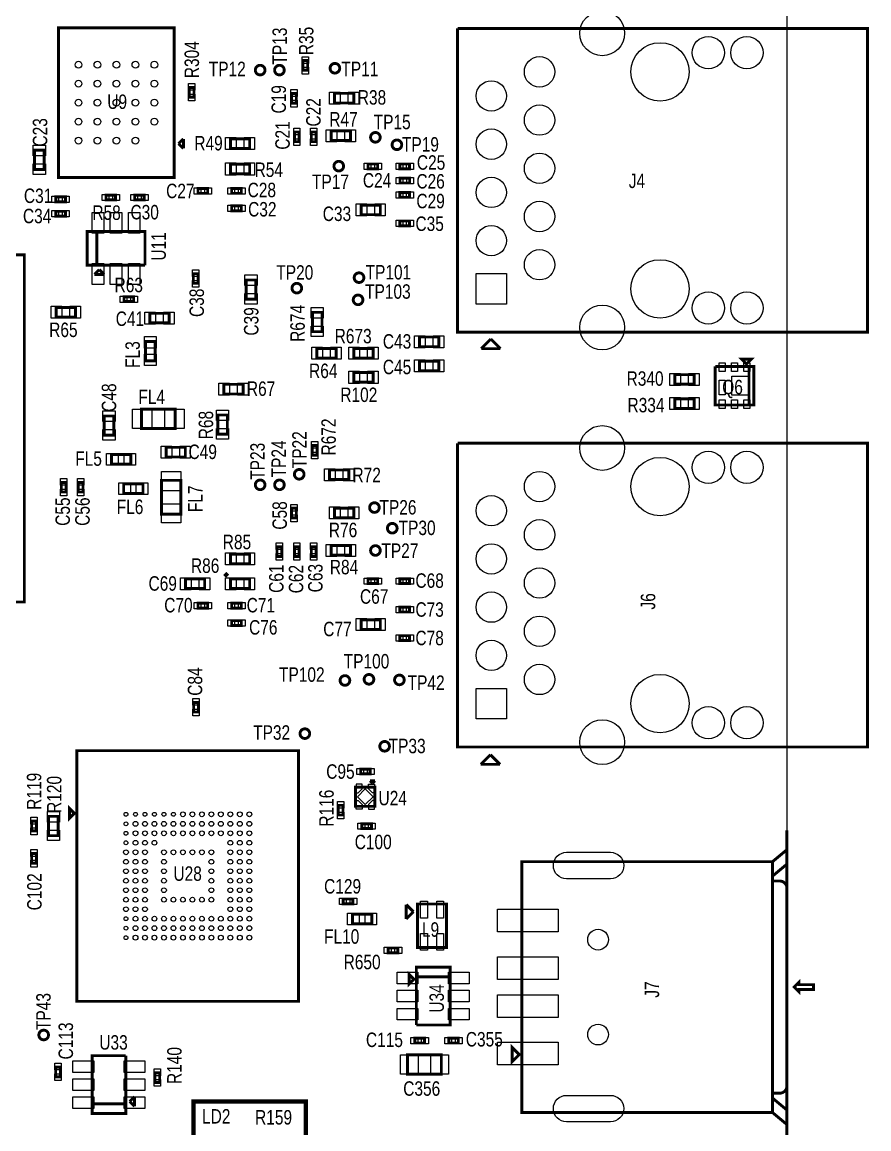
# Model space of a CAD drawing. Extents: x -458 to 3366, y -1416 to 6281.
# Drawn here: x 1610 to 3366, y 2319 to 4614 of the extents above; entities that cross this region are included whole.
import ezdxf
from ezdxf.enums import TextEntityAlignment as Align

# ---------------------------------------------------------------- set-up
doc = ezdxf.new("R2010")
doc.units = 0
for name, color, linetype in [('BG_OUTLINE', 95, 'CONTINUOUS'), ('PG_ASSEMBLY_TOP', 120, 'CONTINUOUS'), ('PIN_TOP', 140, 'CONTINUOUS'), ('RD_ASSEMBLY_TOP', 120, 'CONTINUOUS')]:
    doc.layers.add(name, color=color, linetype=linetype)

msp = doc.modelspace()

# ---------------------------------------------------------------- linework, layer by layer
at = {"layer": 'BG_OUTLINE'}
msp.add_lwpolyline([(-149.99, -150), (3196.46, -150), (3196.46, 5759.32), (-149.99, 5759.32)], close=True, dxfattribs=at)
at = {"layer": 'BG_OUTLINE', "const_width": 6}
msp.add_lwpolyline([(3196, 2288.01), (3196, 2938.01)], dxfattribs=at)
at = {"layer": 'PG_ASSEMBLY_TOP'}
for points, const_width in [([(1925.4, 4602.05), (1685.4, 4602.05), (1685.4, 4292.05), (1925.4, 4292.05), (1925.4, 4602.05)], 6), ([(2562.96, 3970.95), (2607.96, 3970.95), (2512.96, 3970.95), (2512.96, 4600.95)], 6), ([(2512.96, 4600.95), (3362.96, 4600.95), (3362.96, 3970.95), (2562.96, 3970.95)], 6), ([(2202.03, 4514.4), (2202.03, 4534.4), (2192.03, 4534.4), (2192.03, 4514.4), (2202.03, 4514.4)], 6), ([(1966.39, 4458.64), (1966.39, 4478.64), (1956.39, 4478.64), (1956.39, 4458.64), (1966.39, 4458.64)], 6), ([(2178.53, 4446.06), (2178.53, 4466.06), (2168.53, 4466.06), (2168.53, 4446.06), (2178.53, 4446.06)], 6), ([(2257.79, 4446.31), (2297.79, 4446.31), (2297.79, 4466.31), (2257.79, 4466.31), (2257.79, 4446.31)], 6), ([(2174.55, 4386.17), (2174.55, 4366.17), (2184.55, 4366.17), (2184.55, 4386.17), (2174.55, 4386.17)], 6), ([(2209.55, 4386.17), (2209.55, 4366.17), (2219.55, 4366.17), (2219.55, 4386.17), (2209.55, 4386.17)], 6), ([(2250.9, 4368.55), (2290.9, 4368.55), (2290.9, 4388.55), (2250.9, 4388.55), (2250.9, 4368.55)], 6), ([(1944.4, 4372.05), (1934.4, 4362.05)], 6), ([(1934.4, 4362.05), (1944.4, 4352.05)], 6), ([(1944.4, 4352.05), (1944.4, 4372.05)], 6), ([(2081.84, 4372.17), (2041.84, 4372.17), (2041.84, 4352.17), (2081.84, 4352.17), (2081.84, 4372.17)], 6), ([(1655.55, 4308.4), (1655.55, 4348.4), (1635.55, 4348.4), (1635.55, 4308.4), (1655.55, 4308.4)], 6), ([(2081.84, 4319.45), (2041.84, 4319.45), (2041.84, 4299.45), (2081.84, 4299.45), (2081.84, 4319.45)], 6), ([(2347.28, 4319.85), (2327.28, 4319.85), (2327.28, 4309.85), (2347.28, 4309.85), (2347.28, 4319.85)], 6), ([(2393.32, 4309.85), (2413.32, 4309.85), (2413.32, 4319.85), (2393.32, 4319.85), (2393.32, 4309.85)], 6), ([(2393.55, 4280.4), (2413.55, 4280.4), (2413.55, 4290.4), (2393.55, 4290.4), (2393.55, 4280.4)], 6), ([(1994.68, 4268.95), (1974.68, 4268.95), (1974.68, 4258.95), (1994.68, 4258.95), (1994.68, 4268.95)], 6), ([(2044.42, 4258.95), (2064.42, 4258.95), (2064.42, 4268.95), (2044.42, 4268.95), (2044.42, 4258.95)], 6), ([(1679.65, 4241.62), (1699.65, 4241.62), (1699.65, 4251.62), (1679.65, 4251.62), (1679.65, 4241.62)], 6), ([(1803.72, 4255.4), (1783.72, 4255.4), (1783.72, 4245.4), (1803.72, 4245.4), (1803.72, 4255.4)], 6), ([(1863.16, 4255.4), (1843.16, 4255.4), (1843.16, 4245.4), (1863.16, 4245.4), (1863.16, 4255.4)], 6), ([(2393.32, 4250.79), (2413.32, 4250.79), (2413.32, 4260.79), (2393.32, 4260.79), (2393.32, 4250.79)], 6), ([(1679.65, 4211.62), (1699.65, 4211.62), (1699.65, 4221.62), (1679.65, 4221.62), (1679.65, 4211.62)], 6), ([(2044.42, 4222.95), (2064.42, 4222.95), (2064.42, 4232.95), (2044.42, 4232.95), (2044.42, 4222.95)], 6), ([(2312.82, 4214.7), (2352.82, 4214.7), (2352.82, 4234.7), (2312.82, 4234.7), (2312.82, 4214.7)], 6), ([(2393.32, 4191.74), (2413.32, 4191.74), (2413.32, 4201.74), (2393.32, 4201.74), (2393.32, 4191.74)], 6), ([(1764.74, 4179.95), (1764.74, 4109.95), (1744.74, 4109.95), (1744.74, 4179.95), (1864.74, 4179.95), (1864.74, 4109.95)], 6), ([(1864.74, 4109.95), (1764.74, 4109.95), (1764.74, 4179.95)], 6), ([(1614.45, 3411.56), (1614.45, 4131.56), (894.45, 4131.56), (894.45, 3411.56), (1614.45, 3411.56)], 6), ([(1769.74, 4100.95), (1759.74, 4090.95)], 6), ([(1759.74, 4090.95), (1779.74, 4090.95)], 6), ([(1779.74, 4090.95), (1769.74, 4100.95)], 6), ([(1964.97, 4092.46), (1964.97, 4072.46), (1974.97, 4072.46), (1974.97, 4092.46), (1964.97, 4092.46)], 6), ([(2074.55, 4079.4), (2074.55, 4039.4), (2094.55, 4039.4), (2094.55, 4079.4), (2074.55, 4079.4)], 6), ([(1841.12, 4044.5), (1821.12, 4044.5), (1821.12, 4034.5), (1841.12, 4034.5), (1841.12, 4044.5)], 6), ([(1680.55, 4002.4), (1720.55, 4002.4), (1720.55, 4022.4), (1680.55, 4022.4), (1680.55, 4002.4)], 6), ([(1874.95, 3990.3), (1914.95, 3990.3), (1914.95, 4010.3), (1874.95, 4010.3), (1874.95, 3990.3)], 6), ([(2231.87, 3972.19), (2231.87, 4012.19), (2211.87, 4012.19), (2211.87, 3972.19), (2231.87, 3972.19)], 6), ([(1885.66, 3911.83), (1885.66, 3951.83), (1865.66, 3951.83), (1865.66, 3911.83), (1885.66, 3911.83)], 6), ([(2474.17, 3961.15), (2434.17, 3961.15), (2434.17, 3941.15), (2474.17, 3941.15), (2474.17, 3961.15)], 6), ([(2581.96, 3956.95), (2561.96, 3936.95)], 6), ([(2601.96, 3936.95), (2581.96, 3956.95)], 6), ([(2221.16, 3917.43), (2261.16, 3917.43), (2261.16, 3937.43), (2221.16, 3937.43), (2221.16, 3917.43)], 6), ([(2337.92, 3937.43), (2297.92, 3937.43), (2297.92, 3917.43), (2337.92, 3917.43), (2337.92, 3937.43)], 6), ([(2561.96, 3936.95), (2601.96, 3936.95)], 6), ([(2474.17, 3911.15), (2434.17, 3911.15), (2434.17, 3891.15), (2474.17, 3891.15), (2474.17, 3911.15)], 6), ([(3117.37, 3820.14), (3117.37, 3900.14), (3047.37, 3900.14)], 6), ([(3047.37, 3900.14), (3047.37, 3820.14), (3127.37, 3820.14), (3127.37, 3900.14), (3117.37, 3900.14), (3117.37, 3820.14)], 6), ([(3112.37, 3905.14), (3122.37, 3915.14), (3102.37, 3915.14), (3112.37, 3905.14)], 6), ([(2337.92, 3887.43), (2297.92, 3887.43), (2297.92, 3867.43), (2337.92, 3867.43), (2337.92, 3887.43)], 6), ([(2963.67, 3863.08), (3003.67, 3863.08), (3003.67, 3883.08), (2963.67, 3883.08), (2963.67, 3863.08)], 6), ([(2028.4, 3842.9), (2068.4, 3842.9), (2068.4, 3862.9), (2028.4, 3862.9), (2028.4, 3842.9)], 6), ([(3003.67, 3833.08), (2963.67, 3833.08), (2963.67, 3813.08), (3003.67, 3813.08), (3003.67, 3833.08)], 6), ([(1927.22, 3811.48), (1857.22, 3811.48), (1857.22, 3771.48), (1927.22, 3771.48), (1927.22, 3811.48)], 6), ([(1800.05, 3757.4), (1800.05, 3797.4), (1780.05, 3797.4), (1780.05, 3757.4), (1800.05, 3757.4)], 6), ([(2035.55, 3759.4), (2035.55, 3799.4), (2015.55, 3799.4), (2015.55, 3759.4), (2035.55, 3759.4)], 6), ([(2562.96, 3110.95), (2607.96, 3110.95), (2512.96, 3110.95), (2512.96, 3740.95)], 6), ([(2512.96, 3740.95), (3362.96, 3740.95), (3362.96, 3110.95), (2562.96, 3110.95)], 6), ([(1835.16, 3717.55), (1795.16, 3717.55), (1795.16, 3697.55), (1835.16, 3697.55), (1835.16, 3717.55)], 6), ([(1908.38, 3712.32), (1948.38, 3712.32), (1948.38, 3732.32), (1908.38, 3732.32), (1908.38, 3712.32)], 6), ([(2211.6, 3736.23), (2211.6, 3716.23), (2221.6, 3716.23), (2221.6, 3736.23), (2211.6, 3736.23)], 6), ([(2287.34, 3685.4), (2247.34, 3685.4), (2247.34, 3665.4), (2287.34, 3665.4), (2287.34, 3685.4)], 6), ([(1701.1, 3639.6), (1701.1, 3659.6), (1691.1, 3659.6), (1691.1, 3639.6), (1701.1, 3639.6)], 6), ([(1736.1, 3639.6), (1736.1, 3659.6), (1726.1, 3659.6), (1726.1, 3639.6), (1736.1, 3639.6)], 6), ([(1860.55, 3656.4), (1820.55, 3656.4), (1820.55, 3636.4), (1860.55, 3636.4), (1860.55, 3656.4)], 6), ([(1939.09, 3593.94), (1939.09, 3663.94), (1899.09, 3663.94), (1899.09, 3593.94), (1939.09, 3593.94)], 6), ([(2178.53, 3586.06), (2178.53, 3606.06), (2168.53, 3606.06), (2168.53, 3586.06), (2178.53, 3586.06)], 6), ([(2257.79, 3586.31), (2297.79, 3586.31), (2297.79, 3606.31), (2257.79, 3606.31), (2257.79, 3586.31)], 6), ([(2081.84, 3510.92), (2041.84, 3510.92), (2041.84, 3490.92), (2081.84, 3490.92), (2081.84, 3510.92)], 6), ([(2138.55, 3526.17), (2138.55, 3506.17), (2148.55, 3506.17), (2148.55, 3526.17), (2138.55, 3526.17)], 6), ([(2174.55, 3526.17), (2174.55, 3506.17), (2184.55, 3506.17), (2184.55, 3526.17), (2174.55, 3526.17)], 6), ([(2209.55, 3526.17), (2209.55, 3506.17), (2219.55, 3506.17), (2219.55, 3526.17), (2209.55, 3526.17)], 6), ([(2250.9, 3508.55), (2290.9, 3508.55), (2290.9, 3528.55), (2250.9, 3528.55), (2250.9, 3508.55)], 6), ([(2036, 3465), (2030, 3471)], 9), ([(1988.55, 3459.4), (1948.55, 3459.4), (1948.55, 3439.4), (1988.55, 3439.4), (1988.55, 3459.4)], 6), ([(2081.84, 3459.45), (2041.84, 3459.45), (2041.84, 3439.45), (2081.84, 3439.45), (2081.84, 3459.45)], 6), ([(2347.28, 3459.85), (2327.28, 3459.85), (2327.28, 3449.85), (2347.28, 3449.85), (2347.28, 3459.85)], 6), ([(2393.32, 3449.85), (2413.32, 3449.85), (2413.32, 3459.85), (2393.32, 3459.85), (2393.32, 3449.85)], 6), ([(1994.68, 3408.95), (1974.68, 3408.95), (1974.68, 3398.95), (1994.68, 3398.95), (1994.68, 3408.95)], 6), ([(2044.42, 3398.95), (2064.42, 3398.95), (2064.42, 3408.95), (2044.42, 3408.95), (2044.42, 3398.95)], 6), ([(2393.32, 3390.79), (2413.32, 3390.79), (2413.32, 3400.79), (2393.32, 3400.79), (2393.32, 3390.79)], 6), ([(2044.42, 3362.95), (2064.42, 3362.95), (2064.42, 3372.95), (2044.42, 3372.95), (2044.42, 3362.95)], 6), ([(2312.82, 3354.7), (2352.82, 3354.7), (2352.82, 3374.7), (2312.82, 3374.7), (2312.82, 3354.7)], 6), ([(2393.32, 3331.74), (2413.32, 3331.74), (2413.32, 3341.74), (2393.32, 3341.74), (2393.32, 3331.74)], 6), ([(1965.55, 3203.4), (1965.55, 3183.4), (1975.55, 3183.4), (1975.55, 3203.4), (1965.55, 3203.4)], 6), ([(1723.15, 2583.4), (2183.15, 2583.4), (2183.15, 3103.4), (1723.15, 3103.4), (1723.15, 2583.4)], 6), ([(2580.96, 3094.95), (2560.96, 3074.95)], 6), ([(2560.96, 3074.95), (2600.96, 3074.95)], 6), ([(2600.96, 3074.95), (2580.96, 3094.95)], 6), ([(2331.89, 3065.12), (2311.89, 3065.12), (2311.89, 3055.12), (2331.89, 3055.12), (2331.89, 3065.12)], 6), ([(2301.49, 3027.78), (2301.49, 2987.78), (2341.49, 2987.78), (2341.49, 3027.78), (2301.49, 3027.78)], 6), ([(2341.49, 3040.78), (2331.49, 3040.78)], 6), ([(2331.49, 3040.78), (2336.49, 3035.78)], 6), ([(2336.49, 3035.78), (2341.49, 3040.78)], 6), ([(1718.15, 2973.4), (1708.15, 2983.4), (1708.15, 2963.4), (1718.15, 2973.4)], 6), ([(2275.4, 2969.83), (2275.4, 2989.83), (2265.4, 2989.83), (2265.4, 2969.83), (2275.4, 2969.83)], 6), ([(1664.65, 2967.07), (1664.65, 2927.07), (1684.65, 2927.07), (1684.65, 2967.07), (1664.65, 2967.07)], 6), ([(1639.65, 2937.07), (1639.65, 2957.07), (1629.65, 2957.07), (1629.65, 2937.07), (1639.65, 2937.07)], 6), ([(2334.33, 2951.68), (2314.33, 2951.68), (2314.33, 2941.68), (2334.33, 2941.68), (2334.33, 2951.68)], 6), ([(1629.65, 2890.06), (1629.65, 2870.06), (1639.65, 2870.06), (1639.65, 2890.06), (1629.65, 2890.06)], 6), ([(3166, 2873.01), (3166, 2843.01), (3196, 2868.01), (3196, 2898.01), (3166, 2873.01), (2646, 2873.01), (2646, 2353.01), (3166, 2353.01), (3196, 2328.01), (3196, 2358.01), (3166, 2383.01)], 6), ([(3166, 2353.01), (3166, 2833.01)], 6), ([(2275.84, 2785.6), (2295.84, 2785.6), (2295.84, 2795.6), (2275.84, 2795.6), (2275.84, 2785.6)], 6), ([(2421.48, 2769.23), (2406.48, 2784.23)], 6), ([(2406.48, 2784.23), (2406.48, 2754.23)], 6), ([(2429.98, 2785.23), (2429.98, 2695.23), (2489.98, 2695.23), (2489.98, 2785.23), (2429.98, 2785.23)], 6), ([(2334.97, 2764.3), (2294.97, 2764.3), (2294.97, 2744.3), (2334.97, 2744.3), (2334.97, 2764.3)], 6), ([(2406.48, 2754.23), (2421.48, 2769.23)], 6), ([(2388.99, 2693.99), (2368.99, 2693.99), (2368.99, 2683.99), (2388.99, 2683.99), (2388.99, 2693.99)], 6), ([(2422.48, 2629.31), (2412.48, 2639.31), (2412.48, 2619.31), (2422.48, 2629.31)], 6), ([(2497.48, 2634.31), (2427.48, 2634.31), (2427.48, 2654.31), (2497.48, 2654.31), (2497.48, 2534.31), (2427.48, 2534.31)], 6), ([(2427.48, 2534.31), (2427.48, 2634.31), (2497.48, 2634.31)], 6), ([(3211, 2613.01), (3221, 2603.01), (3221, 2608.01), (3251, 2608.01), (3251, 2618.01), (3221, 2618.01), (3221, 2623.01), (3211, 2613.01)], 6), ([(2424.3, 2497.15), (2444.3, 2497.15), (2444.3, 2507.15), (2424.3, 2507.15), (2424.3, 2497.15)], 6), ([(2514.61, 2507.15), (2494.61, 2507.15), (2494.61, 2497.15), (2514.61, 2497.15), (2514.61, 2507.15)], 6), ([(2641, 2473.01), (2626, 2458.01), (2626, 2488.01), (2641, 2473.01)], 6), ([(1754.93, 2370.74), (1824.93, 2370.74), (1824.93, 2350.74), (1754.93, 2350.74), (1754.93, 2470.74), (1824.93, 2470.74)], 6), ([(1824.93, 2470.74), (1824.93, 2370.74), (1754.93, 2370.74)], 6), ([(2409.26, 2432.64), (2479.26, 2432.64), (2479.26, 2472.64), (2409.26, 2472.64), (2409.26, 2432.64)], 6), ([(1689.48, 2427.12), (1689.48, 2447.12), (1679.48, 2447.12), (1679.48, 2427.12), (1689.48, 2427.12)], 6), ([(1885.21, 2435.31), (1885.21, 2415.31), (1895.21, 2415.31), (1895.21, 2435.31), (1885.21, 2435.31)], 6), ([(1842.93, 2385.74), (1832.93, 2375.74)], 6), ([(1842.93, 2365.74), (1842.93, 2385.74)], 6), ([(1832.93, 2375.74), (1842.93, 2365.74)], 6), ([(1977, 2376), (2198, 2376), (2198, 2011), (1965, 2011), (1965, 2376), (1977, 2376)], 9)]:
    msp.add_lwpolyline(points, dxfattribs=dict(at, const_width=const_width))
at = {"layer": 'PG_ASSEMBLY_TOP', "const_width": 6}
for points in [[(2113.53, 4514.58, 1), (2093.53, 4514.58, 1), (2113.53, 4514.58)], [(2153.53, 4514.58, 1), (2133.53, 4514.58, 1), (2153.53, 4514.58)], [(2268.55, 4518.4, 1), (2248.55, 4518.4, 1), (2268.55, 4518.4)], [(2352.55, 4375.17, 1), (2332.55, 4375.17, 1), (2352.55, 4375.17)], [(2397.14, 4359.7, 1), (2377.14, 4359.7, 1), (2397.14, 4359.7)], [(2276.55, 4315.4, 1), (2256.55, 4315.4, 1), (2276.55, 4315.4)], [(2318.58, 4084.16, 1), (2298.58, 4084.16, 1), (2318.58, 4084.16)], [(2189.55, 4062.4, 1), (2169.55, 4062.4, 1), (2189.55, 4062.4)], [(2316.58, 4038.16, 1), (2296.58, 4038.16, 1), (2316.58, 4038.16)], [(2194.55, 3676.4, 1), (2174.55, 3676.4, 1), (2194.55, 3676.4)], [(2113.53, 3654.58, 1), (2093.53, 3654.58, 1), (2113.53, 3654.58)], [(2153.53, 3654.58, 1), (2133.53, 3654.58, 1), (2153.53, 3654.58)], [(2350.55, 3607.4, 1), (2330.55, 3607.4, 1), (2350.55, 3607.4)], [(2387.52, 3564.57, 1), (2367.52, 3564.57, 1), (2387.52, 3564.57)], [(2352.55, 3518.4, 1), (2332.55, 3518.4, 1), (2352.55, 3518.4)], [(2289.35, 3248.86, 1), (2269.35, 3248.86, 1), (2289.35, 3248.86)], [(2339.19, 3251.26, 1), (2319.19, 3251.26, 1), (2339.19, 3251.26)], [(2402.3, 3250, 1), (2382.3, 3250, 1), (2402.3, 3250)], [(2206.2, 3138.59, 1), (2186.2, 3138.59, 1), (2206.2, 3138.59)], [(2371.63, 3112.4, 1), (2351.63, 3112.4, 1), (2371.63, 3112.4)], [(3166, 2833.01), (3166, 2393.01), (3181, 2393.01, 0.414214), (3196, 2408.01), (3196, 2818.01, 0.414214), (3181, 2833.01), (3166, 2833.01), (3166, 2873.01)], [(1664.55, 2513.68, 1), (1644.55, 2513.68, 1), (1664.55, 2513.68)]]:
    msp.add_lwpolyline(points, format="xyb", dxfattribs=at)
at = {"layer": 'PIN_TOP'}
for points in [[(2203.53, 4528.42), (2190.53, 4528.42), (2190.53, 4542.42), (2203.53, 4542.42)], [(2203.53, 4506.38), (2190.53, 4506.38), (2190.53, 4520.38), (2203.53, 4520.38)], [(1967.89, 4472.66), (1954.89, 4472.66), (1954.89, 4486.66), (1967.89, 4486.66)], [(1967.89, 4450.62), (1954.89, 4450.62), (1954.89, 4464.62), (1967.89, 4464.62)], [(2180.03, 4460.08), (2167.03, 4460.08), (2167.03, 4474.08), (2180.03, 4474.08)], [(2247.5, 4443.81), (2247.5, 4468.81), (2269.5, 4468.81), (2269.5, 4443.81)], [(2286.08, 4443.81), (2286.08, 4468.81), (2308.08, 4468.81), (2308.08, 4443.81)], [(2180.03, 4438.04), (2167.03, 4438.04), (2167.03, 4452.04), (2180.03, 4452.04)], [(2173.05, 4394.19), (2186.05, 4394.19), (2186.05, 4380.19), (2173.05, 4380.19)], [(2208.05, 4394.19), (2221.05, 4394.19), (2221.05, 4380.19), (2208.05, 4380.19)], [(2240.61, 4366.05), (2240.61, 4391.05), (2262.61, 4391.05), (2262.61, 4366.05)], [(2279.19, 4366.05), (2279.19, 4391.05), (2301.19, 4391.05), (2301.19, 4366.05)], [(2053.55, 4374.67), (2053.55, 4349.67), (2031.55, 4349.67), (2031.55, 4374.67)], [(2092.13, 4374.67), (2092.13, 4349.67), (2070.13, 4349.67), (2070.13, 4374.67)], [(2173.05, 4372.15), (2186.05, 4372.15), (2186.05, 4358.15), (2173.05, 4358.15)], [(2208.05, 4372.15), (2221.05, 4372.15), (2221.05, 4358.15), (2208.05, 4358.15)], [(1658.05, 4336.69), (1633.05, 4336.69), (1633.05, 4358.69), (1658.05, 4358.69)], [(1658.05, 4298.11), (1633.05, 4298.11), (1633.05, 4320.11), (1658.05, 4320.11)], [(2053.55, 4321.95), (2053.55, 4296.95), (2031.55, 4296.95), (2031.55, 4321.95)], [(2092.13, 4321.95), (2092.13, 4296.95), (2070.13, 4296.95), (2070.13, 4321.95)], [(2333.26, 4321.35), (2333.26, 4308.35), (2319.26, 4308.35), (2319.26, 4321.35)], [(2355.3, 4321.35), (2355.3, 4308.35), (2341.3, 4308.35), (2341.3, 4321.35)], [(2385.3, 4308.35), (2385.3, 4321.35), (2399.3, 4321.35), (2399.3, 4308.35)], [(2407.34, 4308.35), (2407.34, 4321.35), (2421.34, 4321.35), (2421.34, 4308.35)], [(2385.53, 4278.9), (2385.53, 4291.9), (2399.53, 4291.9), (2399.53, 4278.9)], [(2407.57, 4278.9), (2407.57, 4291.9), (2421.57, 4291.9), (2421.57, 4278.9)], [(1980.66, 4270.45), (1980.66, 4257.45), (1966.66, 4257.45), (1966.66, 4270.45)], [(2002.7, 4270.45), (2002.7, 4257.45), (1988.7, 4257.45), (1988.7, 4270.45)], [(2036.4, 4257.45), (2036.4, 4270.45), (2050.4, 4270.45), (2050.4, 4257.45)], [(2058.44, 4257.45), (2058.44, 4270.45), (2072.44, 4270.45), (2072.44, 4257.45)], [(1671.63, 4240.12), (1671.63, 4253.12), (1685.63, 4253.12), (1685.63, 4240.12)], [(1693.67, 4240.12), (1693.67, 4253.12), (1707.67, 4253.12), (1707.67, 4240.12)], [(1789.7, 4256.9), (1789.7, 4243.9), (1775.7, 4243.9), (1775.7, 4256.9)], [(1811.74, 4256.9), (1811.74, 4243.9), (1797.74, 4243.9), (1797.74, 4256.9)], [(1849.14, 4256.9), (1849.14, 4243.9), (1835.14, 4243.9), (1835.14, 4256.9)], [(1871.18, 4256.9), (1871.18, 4243.9), (1857.18, 4243.9), (1857.18, 4256.9)], [(2385.3, 4249.29), (2385.3, 4262.29), (2399.3, 4262.29), (2399.3, 4249.29)], [(2407.34, 4249.29), (2407.34, 4262.29), (2421.34, 4262.29), (2421.34, 4249.29)], [(1671.63, 4210.12), (1671.63, 4223.12), (1685.63, 4223.12), (1685.63, 4210.12)], [(1693.67, 4210.12), (1693.67, 4223.12), (1707.67, 4223.12), (1707.67, 4210.12)], [(2036.4, 4221.45), (2036.4, 4234.45), (2050.4, 4234.45), (2050.4, 4221.45)], [(2058.44, 4221.45), (2058.44, 4234.45), (2072.44, 4234.45), (2072.44, 4221.45)], [(2302.53, 4212.2), (2302.53, 4237.2), (2324.53, 4237.2), (2324.53, 4212.2)], [(2341.11, 4212.2), (2341.11, 4237.2), (2363.11, 4237.2), (2363.11, 4212.2)], [(1779.34, 4176.6), (1755.34, 4176.6), (1755.34, 4219.6), (1779.34, 4219.6)], [(1816.74, 4176.6), (1792.74, 4176.6), (1792.74, 4219.6), (1816.74, 4219.6)], [(1854.14, 4176.6), (1830.14, 4176.6), (1830.14, 4219.6), (1854.14, 4219.6)], [(2385.3, 4190.24), (2385.3, 4203.24), (2399.3, 4203.24), (2399.3, 4190.24)], [(2407.34, 4190.24), (2407.34, 4203.24), (2421.34, 4203.24), (2421.34, 4190.24)], [(1779.34, 4070.3), (1755.34, 4070.3), (1755.34, 4113.3), (1779.34, 4113.3)], [(1816.74, 4070.3), (1792.74, 4070.3), (1792.74, 4113.3), (1816.74, 4113.3)], [(1854.14, 4070.3), (1830.14, 4070.3), (1830.14, 4113.3), (1854.14, 4113.3)], [(1963.47, 4100.48), (1976.47, 4100.48), (1976.47, 4086.48), (1963.47, 4086.48)], [(2072.05, 4089.69), (2097.05, 4089.69), (2097.05, 4067.69), (2072.05, 4067.69)], [(2614.46, 4029.45), (2551.46, 4029.45), (2551.46, 4092.45), (2614.46, 4092.45)], [(1963.47, 4078.44), (1976.47, 4078.44), (1976.47, 4064.44), (1963.47, 4064.44)], [(1827.1, 4046), (1827.1, 4033), (1813.1, 4033), (1813.1, 4046)], [(1849.14, 4046), (1849.14, 4033), (1835.14, 4033), (1835.14, 4046)], [(2072.05, 4051.11), (2097.05, 4051.11), (2097.05, 4029.11), (2072.05, 4029.11)], [(1670.26, 3999.9), (1670.26, 4024.9), (1692.26, 4024.9), (1692.26, 3999.9)], [(1708.84, 3999.9), (1708.84, 4024.9), (1730.84, 4024.9), (1730.84, 3999.9)], [(2234.37, 4000.48), (2209.37, 4000.48), (2209.37, 4022.48), (2234.37, 4022.48)], [(1864.66, 3987.8), (1864.66, 4012.8), (1886.66, 4012.8), (1886.66, 3987.8)], [(1903.24, 3987.8), (1903.24, 4012.8), (1925.24, 4012.8), (1925.24, 3987.8)], [(2234.37, 3961.9), (2209.37, 3961.9), (2209.37, 3983.9), (2234.37, 3983.9)], [(1887.66, 3937.94), (1863.66, 3937.94), (1863.66, 3961.94), (1887.66, 3961.94)], [(2445.88, 3963.65), (2445.88, 3938.65), (2423.88, 3938.65), (2423.88, 3963.65)], [(2484.46, 3963.65), (2484.46, 3938.65), (2462.46, 3938.65), (2462.46, 3963.65)], [(1887.66, 3901.72), (1863.66, 3901.72), (1863.66, 3925.72), (1887.66, 3925.72)], [(2210.87, 3914.93), (2210.87, 3939.93), (2232.87, 3939.93), (2232.87, 3914.93)], [(2249.45, 3914.93), (2249.45, 3939.93), (2271.45, 3939.93), (2271.45, 3914.93)], [(2309.63, 3939.93), (2309.63, 3914.93), (2287.63, 3914.93), (2287.63, 3939.93)], [(2348.21, 3939.93), (2348.21, 3914.93), (2326.21, 3914.93), (2326.21, 3939.93)], [(2445.88, 3913.65), (2445.88, 3888.65), (2423.88, 3888.65), (2423.88, 3913.65)], [(2484.46, 3913.65), (2484.46, 3888.65), (2462.46, 3888.65), (2462.46, 3913.65)], [(3055.78, 3907.53), (3067.78, 3907.53), (3067.78, 3889.53), (3055.78, 3889.53)], [(3081.37, 3907.53), (3093.37, 3907.53), (3093.37, 3889.53), (3081.37, 3889.53)], [(3106.96, 3907.53), (3118.96, 3907.53), (3118.96, 3889.53), (3106.96, 3889.53)], [(2309.63, 3889.93), (2309.63, 3864.93), (2287.63, 3864.93), (2287.63, 3889.93)], [(2348.21, 3889.93), (2348.21, 3864.93), (2326.21, 3864.93), (2326.21, 3889.93)], [(2953.38, 3860.58), (2953.38, 3885.58), (2975.38, 3885.58), (2975.38, 3860.58)], [(2991.96, 3860.58), (2991.96, 3885.58), (3013.96, 3885.58), (3013.96, 3860.58)], [(3081.67, 3879.64), (3118.67, 3879.64), (3118.67, 3840.64), (3081.67, 3840.64)], [(2018.11, 3840.4), (2018.11, 3865.4), (2040.11, 3865.4), (2040.11, 3840.4)], [(2056.69, 3840.4), (2056.69, 3865.4), (2078.69, 3865.4), (2078.69, 3840.4)], [(3055.78, 3871.4), (3067.78, 3871.4), (3067.78, 3841.4), (3055.78, 3841.4)], [(2975.38, 3835.58), (2975.38, 3810.58), (2953.38, 3810.58), (2953.38, 3835.58)], [(3013.96, 3835.58), (3013.96, 3810.58), (2991.96, 3810.58), (2991.96, 3835.58)], [(1878.76, 3811.48), (1878.76, 3771.48), (1838.76, 3771.48), (1838.76, 3811.48)], [(1945.68, 3811.48), (1945.68, 3771.48), (1905.68, 3771.48), (1905.68, 3811.48)], [(3055.78, 3830.75), (3067.78, 3830.75), (3067.78, 3812.75), (3055.78, 3812.75)], [(3081.37, 3830.75), (3093.37, 3830.75), (3093.37, 3812.75), (3081.37, 3812.75)], [(3106.96, 3830.75), (3118.96, 3830.75), (3118.96, 3812.75), (3106.96, 3812.75)], [(1802.55, 3785.69), (1777.55, 3785.69), (1777.55, 3807.69), (1802.55, 3807.69)], [(2038.05, 3787.69), (2013.05, 3787.69), (2013.05, 3809.69), (2038.05, 3809.69)], [(1802.55, 3747.11), (1777.55, 3747.11), (1777.55, 3769.11), (1802.55, 3769.11)], [(2038.05, 3749.11), (2013.05, 3749.11), (2013.05, 3771.11), (2038.05, 3771.11)], [(2210.1, 3744.25), (2223.1, 3744.25), (2223.1, 3730.25), (2210.1, 3730.25)], [(1809.05, 3719.55), (1809.05, 3695.55), (1785.05, 3695.55), (1785.05, 3719.55)], [(1845.27, 3719.55), (1845.27, 3695.55), (1821.27, 3695.55), (1821.27, 3719.55)], [(1898.09, 3709.82), (1898.09, 3734.82), (1920.09, 3734.82), (1920.09, 3709.82)], [(1936.67, 3709.82), (1936.67, 3734.82), (1958.67, 3734.82), (1958.67, 3709.82)], [(2210.1, 3722.21), (2223.1, 3722.21), (2223.1, 3708.21), (2210.1, 3708.21)], [(1939.09, 3642.4), (1899.09, 3642.4), (1899.09, 3682.4), (1939.09, 3682.4)], [(2259.05, 3687.9), (2259.05, 3662.9), (2237.05, 3662.9), (2237.05, 3687.9)], [(2297.63, 3687.9), (2297.63, 3662.9), (2275.63, 3662.9), (2275.63, 3687.9)], [(1702.6, 3653.62), (1689.6, 3653.62), (1689.6, 3667.62), (1702.6, 3667.62)], [(1737.6, 3653.62), (1724.6, 3653.62), (1724.6, 3667.62), (1737.6, 3667.62)], [(1834.44, 3658.4), (1834.44, 3634.4), (1810.44, 3634.4), (1810.44, 3658.4)], [(1870.66, 3658.4), (1870.66, 3634.4), (1846.66, 3634.4), (1846.66, 3658.4)], [(1702.6, 3631.58), (1689.6, 3631.58), (1689.6, 3645.58), (1702.6, 3645.58)], [(1737.6, 3631.58), (1724.6, 3631.58), (1724.6, 3645.58), (1737.6, 3645.58)], [(1939.09, 3575.48), (1899.09, 3575.48), (1899.09, 3615.48), (1939.09, 3615.48)], [(2180.03, 3600.08), (2167.03, 3600.08), (2167.03, 3614.08), (2180.03, 3614.08)], [(2247.5, 3583.81), (2247.5, 3608.81), (2269.5, 3608.81), (2269.5, 3583.81)], [(2286.08, 3583.81), (2286.08, 3608.81), (2308.08, 3608.81), (2308.08, 3583.81)], [(2180.03, 3578.04), (2167.03, 3578.04), (2167.03, 3592.04), (2180.03, 3592.04)], [(2053.55, 3513.42), (2053.55, 3488.42), (2031.55, 3488.42), (2031.55, 3513.42)], [(2092.13, 3513.42), (2092.13, 3488.42), (2070.13, 3488.42), (2070.13, 3513.42)], [(2137.05, 3534.19), (2150.05, 3534.19), (2150.05, 3520.19), (2137.05, 3520.19)], [(2137.05, 3512.15), (2150.05, 3512.15), (2150.05, 3498.15), (2137.05, 3498.15)], [(2173.05, 3534.19), (2186.05, 3534.19), (2186.05, 3520.19), (2173.05, 3520.19)], [(2173.05, 3512.15), (2186.05, 3512.15), (2186.05, 3498.15), (2173.05, 3498.15)], [(2208.05, 3534.19), (2221.05, 3534.19), (2221.05, 3520.19), (2208.05, 3520.19)], [(2208.05, 3512.15), (2221.05, 3512.15), (2221.05, 3498.15), (2208.05, 3498.15)], [(2240.61, 3506.05), (2240.61, 3531.05), (2262.61, 3531.05), (2262.61, 3506.05)], [(2279.19, 3506.05), (2279.19, 3531.05), (2301.19, 3531.05), (2301.19, 3506.05)], [(1960.26, 3461.9), (1960.26, 3436.9), (1938.26, 3436.9), (1938.26, 3461.9)], [(1998.84, 3461.9), (1998.84, 3436.9), (1976.84, 3436.9), (1976.84, 3461.9)], [(2053.55, 3461.95), (2053.55, 3436.95), (2031.55, 3436.95), (2031.55, 3461.95)], [(2092.13, 3461.95), (2092.13, 3436.95), (2070.13, 3436.95), (2070.13, 3461.95)], [(2333.26, 3461.35), (2333.26, 3448.35), (2319.26, 3448.35), (2319.26, 3461.35)], [(2355.3, 3461.35), (2355.3, 3448.35), (2341.3, 3448.35), (2341.3, 3461.35)], [(2385.3, 3448.35), (2385.3, 3461.35), (2399.3, 3461.35), (2399.3, 3448.35)], [(2407.34, 3448.35), (2407.34, 3461.35), (2421.34, 3461.35), (2421.34, 3448.35)], [(1980.66, 3410.45), (1980.66, 3397.45), (1966.66, 3397.45), (1966.66, 3410.45)], [(2002.7, 3410.45), (2002.7, 3397.45), (1988.7, 3397.45), (1988.7, 3410.45)], [(2036.4, 3397.45), (2036.4, 3410.45), (2050.4, 3410.45), (2050.4, 3397.45)], [(2058.44, 3397.45), (2058.44, 3410.45), (2072.44, 3410.45), (2072.44, 3397.45)], [(2385.3, 3389.29), (2385.3, 3402.29), (2399.3, 3402.29), (2399.3, 3389.29)], [(2407.34, 3389.29), (2407.34, 3402.29), (2421.34, 3402.29), (2421.34, 3389.29)], [(2036.4, 3361.45), (2036.4, 3374.45), (2050.4, 3374.45), (2050.4, 3361.45)], [(2058.44, 3361.45), (2058.44, 3374.45), (2072.44, 3374.45), (2072.44, 3361.45)], [(2302.53, 3352.2), (2302.53, 3377.2), (2324.53, 3377.2), (2324.53, 3352.2)], [(2341.11, 3352.2), (2341.11, 3377.2), (2363.11, 3377.2), (2363.11, 3352.2)], [(2385.3, 3330.24), (2385.3, 3343.24), (2399.3, 3343.24), (2399.3, 3330.24)], [(2407.34, 3330.24), (2407.34, 3343.24), (2421.34, 3343.24), (2421.34, 3330.24)], [(2614.46, 3169.45), (2551.46, 3169.45), (2551.46, 3232.45), (2614.46, 3232.45)], [(1964.05, 3211.42), (1977.05, 3211.42), (1977.05, 3197.42), (1964.05, 3197.42)], [(1964.05, 3189.38), (1977.05, 3189.38), (1977.05, 3175.38), (1964.05, 3175.38)], [(2317.87, 3066.62), (2317.87, 3053.62), (2303.87, 3053.62), (2303.87, 3066.62)], [(2339.91, 3066.62), (2339.91, 3053.62), (2325.91, 3053.62), (2325.91, 3066.62)], [(2302.59, 3033.77), (2302.59, 3015.65), (2306.55, 3015.65), (2314.79, 3023.89), (2314.79, 3033.77)], [(2340.39, 3033.77), (2340.39, 3015.65), (2336.43, 3015.65), (2328.19, 3023.89), (2328.19, 3033.77)], [(2305.23, 3007.78), (2321.49, 3024.04), (2337.75, 3007.78), (2321.49, 2991.52)], [(2276.9, 2983.85), (2263.9, 2983.85), (2263.9, 2997.85), (2276.9, 2997.85)], [(2302.59, 2981.79), (2302.59, 2999.91), (2306.55, 2999.91), (2314.79, 2991.67), (2314.79, 2981.79)], [(2340.39, 2981.79), (2340.39, 2999.91), (2336.43, 2999.91), (2328.19, 2991.67), (2328.19, 2981.79)], [(1641.15, 2951.09), (1628.15, 2951.09), (1628.15, 2965.09), (1641.15, 2965.09)], [(1662.15, 2977.36), (1687.15, 2977.36), (1687.15, 2955.36), (1662.15, 2955.36)], [(2276.9, 2961.81), (2263.9, 2961.81), (2263.9, 2975.81), (2276.9, 2975.81)], [(1641.15, 2929.05), (1628.15, 2929.05), (1628.15, 2943.05), (1641.15, 2943.05)], [(1662.15, 2938.78), (1687.15, 2938.78), (1687.15, 2916.78), (1662.15, 2916.78)], [(2320.31, 2953.18), (2320.31, 2940.18), (2306.31, 2940.18), (2306.31, 2953.18)], [(2342.35, 2953.18), (2342.35, 2940.18), (2328.35, 2940.18), (2328.35, 2953.18)], [(1628.15, 2898.08), (1641.15, 2898.08), (1641.15, 2884.08), (1628.15, 2884.08)], [(1628.15, 2876.04), (1641.15, 2876.04), (1641.15, 2862.04), (1628.15, 2862.04)], [(2267.82, 2784.1), (2267.82, 2797.1), (2281.82, 2797.1), (2281.82, 2784.1)], [(2289.86, 2784.1), (2289.86, 2797.1), (2303.86, 2797.1), (2303.86, 2784.1)], [(2436.25, 2791.19), (2450.25, 2791.19), (2450.25, 2756.19), (2436.25, 2756.19)], [(2469.71, 2791.19), (2483.71, 2791.19), (2483.71, 2756.19), (2469.71, 2756.19)], [(2308.86, 2766.3), (2308.86, 2742.3), (2284.86, 2742.3), (2284.86, 2766.3)], [(2345.08, 2766.3), (2345.08, 2742.3), (2321.08, 2742.3), (2321.08, 2766.3)], [(2721.6, 2727.31), (2595.6, 2727.31), (2595.6, 2774.31), (2721.6, 2774.31)], [(2436.25, 2724.27), (2450.25, 2724.27), (2450.25, 2689.27), (2436.25, 2689.27)], [(2469.71, 2724.27), (2483.71, 2724.27), (2483.71, 2689.27), (2469.71, 2689.27)], [(2374.97, 2695.49), (2374.97, 2682.49), (2360.97, 2682.49), (2360.97, 2695.49)], [(2397.01, 2695.49), (2397.01, 2682.49), (2383.01, 2682.49), (2383.01, 2695.49)], [(2721.6, 2628.88), (2595.6, 2628.88), (2595.6, 2675.88), (2721.6, 2675.88)], [(2387.83, 2619.71), (2387.83, 2643.71), (2430.83, 2643.71), (2430.83, 2619.71)], [(2494.13, 2619.71), (2494.13, 2643.71), (2537.13, 2643.71), (2537.13, 2619.71)], [(2387.83, 2582.31), (2387.83, 2606.31), (2430.83, 2606.31), (2430.83, 2582.31)], [(2494.13, 2582.31), (2494.13, 2606.31), (2537.13, 2606.31), (2537.13, 2582.31)], [(2721.6, 2550.14), (2595.6, 2550.14), (2595.6, 2597.14), (2721.6, 2597.14)], [(2387.83, 2544.91), (2387.83, 2568.91), (2430.83, 2568.91), (2430.83, 2544.91)], [(2494.13, 2544.91), (2494.13, 2568.91), (2537.13, 2568.91), (2537.13, 2544.91)], [(2416.28, 2495.65), (2416.28, 2508.65), (2430.28, 2508.65), (2430.28, 2495.65)], [(2438.32, 2495.65), (2438.32, 2508.65), (2452.32, 2508.65), (2452.32, 2495.65)], [(2500.59, 2508.65), (2500.59, 2495.65), (2486.59, 2495.65), (2486.59, 2508.65)], [(2522.63, 2508.65), (2522.63, 2495.65), (2508.63, 2495.65), (2508.63, 2508.65)], [(2721.6, 2451.71), (2595.6, 2451.71), (2595.6, 2498.71), (2721.6, 2498.71)], [(1758.28, 2460.14), (1758.28, 2436.14), (1715.28, 2436.14), (1715.28, 2460.14)], [(1864.58, 2460.14), (1864.58, 2436.14), (1821.58, 2436.14), (1821.58, 2460.14)], [(2394.26, 2432.64), (2394.26, 2472.64), (2431.26, 2472.64), (2431.26, 2432.64)], [(2457.26, 2432.64), (2457.26, 2472.64), (2494.26, 2472.64), (2494.26, 2432.64)], [(1690.98, 2441.14), (1677.98, 2441.14), (1677.98, 2455.14), (1690.98, 2455.14)], [(1690.98, 2419.1), (1677.98, 2419.1), (1677.98, 2433.1), (1690.98, 2433.1)], [(1883.71, 2443.33), (1896.71, 2443.33), (1896.71, 2429.33), (1883.71, 2429.33)], [(1758.28, 2422.74), (1758.28, 2398.74), (1715.28, 2398.74), (1715.28, 2422.74)], [(1864.58, 2422.74), (1864.58, 2398.74), (1821.58, 2398.74), (1821.58, 2422.74)], [(1883.71, 2421.29), (1896.71, 2421.29), (1896.71, 2407.29), (1883.71, 2407.29)], [(1758.28, 2385.34), (1758.28, 2361.34), (1715.28, 2361.34), (1715.28, 2385.34)], [(1864.58, 2385.34), (1864.58, 2361.34), (1821.58, 2361.34), (1821.58, 2385.34)]]:
    msp.add_lwpolyline(points, close=True, dxfattribs=at)
for points in [[(2739.08, 2892.48), (2830.08, 2892.48, -1), (2830.08, 2837.48), (2739.08, 2837.48, -1)], [(2739.08, 2388.54), (2830.08, 2388.54, -1), (2830.08, 2333.54), (2739.08, 2333.54, -1)]]:
    msp.add_lwpolyline(points, format="xyb", close=True, dxfattribs=at)
for centre, radius in [((2812.96, 4590.95), 46.5), ((2932.96, 4510.95), 60.5), ((3032.96, 4550.71), 33.5), ((3112.96, 4550.71), 33.5), ((1726.66, 4525.79), 7), ((1766.03, 4525.79), 7), ((1805.4, 4525.79), 7), ((1844.77, 4525.79), 7), ((1884.14, 4525.79), 7), ((2103.53, 4514.58), 9), ((2143.53, 4514.58), 9), ((2258.55, 4518.4), 9), ((2682.96, 4510.95), 31.5), ((1726.66, 4486.42), 7), ((1766.03, 4486.42), 7), ((1805.4, 4486.42), 7), ((1844.77, 4486.42), 7), ((1884.14, 4486.42), 7), ((2582.96, 4460.95), 31.5), ((1726.66, 4447.05), 7), ((1766.03, 4447.05), 7), ((1805.4, 4447.05), 7), ((1844.77, 4447.05), 7), ((1884.14, 4447.05), 7), ((2682.96, 4410.95), 31.5), ((1726.66, 4407.68), 7), ((1766.03, 4407.68), 7), ((1805.4, 4407.68), 7), ((1844.77, 4407.68), 7), ((1884.14, 4407.68), 7), ((2342.55, 4375.17), 9), ((2582.96, 4360.95), 31.5), ((1726.66, 4368.31), 7), ((1766.03, 4368.31), 7), ((1805.4, 4368.31), 7), ((1844.77, 4368.31), 7), ((2387.14, 4359.7), 9), ((2682.96, 4310.95), 31.5), ((2266.55, 4315.4), 9), ((2582.96, 4260.95), 31.5), ((2682.96, 4210.95), 31.5), ((2582.96, 4160.95), 31.5), ((2682.96, 4110.95), 31.5), ((2932.96, 4060.95), 60.5), ((2308.58, 4084.16), 9), ((2179.55, 4062.4), 9), ((2306.58, 4038.16), 9), ((3032.96, 4021.19), 33.5), ((3112.96, 4021.19), 33.5), ((2812.96, 3980.95), 46.5), ((2812.96, 3730.95), 46.5), ((3032.96, 3690.71), 33.5), ((3112.96, 3690.71), 33.5), ((2932.96, 3650.95), 60.5), ((2184.55, 3676.4), 9), ((2682.96, 3650.95), 31.5), ((2103.53, 3654.58), 9), ((2143.53, 3654.58), 9), ((2582.96, 3600.95), 31.5), ((2340.55, 3607.4), 9), ((2682.96, 3550.95), 31.5), ((2377.52, 3564.57), 9), ((2342.55, 3518.4), 9), ((2582.96, 3500.95), 31.5), ((2682.96, 3450.95), 31.5), ((2582.96, 3400.95), 31.5), ((2682.96, 3350.95), 31.5), ((2582.96, 3300.95), 31.5), ((2682.96, 3250.95), 31.5), ((2329.19, 3251.26), 9), ((2392.3, 3250), 9), ((2932.96, 3200.95), 60.5), ((2279.35, 3248.86), 9), ((3032.96, 3161.19), 33.5), ((3112.96, 3161.19), 33.5), ((2812.96, 3120.95), 46.5), ((2196.2, 3138.59), 9), ((2361.63, 3112.4), 9), ((1825.2, 2971.35), 4), ((1844.88, 2971.35), 4), ((1864.57, 2971.35), 4), ((1884.25, 2971.35), 4), ((1903.94, 2971.35), 4), ((1923.62, 2971.35), 4), ((1943.31, 2971.35), 5), ((1962.99, 2971.35), 5), ((1982.68, 2971.35), 5), ((2002.36, 2971.35), 5), ((2022.05, 2971.35), 5), ((2041.73, 2971.35), 5), ((2061.42, 2971.35), 5), ((2081.1, 2971.35), 5), ((1825.2, 2951.67), 4), ((1844.88, 2951.67), 5), ((1864.57, 2951.67), 5), ((1884.25, 2951.67), 5), ((1903.94, 2951.67), 5), ((1923.62, 2951.67), 5), ((1943.31, 2951.67), 5), ((1962.99, 2951.67), 5), ((1982.68, 2951.67), 5), ((2002.36, 2951.67), 5), ((2022.05, 2951.67), 5), ((2041.73, 2951.67), 5), ((2061.42, 2951.67), 5), ((2081.1, 2951.67), 5), ((1825.2, 2931.98), 4), ((1825.2, 2912.3), 4), ((1844.88, 2931.98), 5), ((1844.88, 2912.3), 5), ((1864.57, 2931.98), 5), ((1864.57, 2912.3), 5), ((1884.25, 2931.98), 5), ((1884.25, 2912.3), 5), ((1903.94, 2931.98), 5), ((1923.62, 2931.98), 5), ((1943.31, 2931.98), 5), ((1962.99, 2931.98), 5), ((1982.68, 2931.98), 5), ((2002.36, 2931.98), 5), ((2022.05, 2931.98), 5), ((2041.73, 2931.98), 5), ((2041.73, 2912.3), 5), ((2061.42, 2931.98), 5), ((2061.42, 2912.3), 5), ((2081.1, 2931.98), 5), ((2081.1, 2912.3), 5), ((1825.2, 2892.61), 5), ((1844.88, 2892.61), 5), ((1864.57, 2892.61), 5), ((1903.94, 2892.61), 5), ((1923.62, 2892.61), 5), ((1943.31, 2892.61), 5), ((1962.99, 2892.61), 5), ((1982.68, 2892.61), 5), ((2002.36, 2892.61), 5), ((2041.73, 2892.61), 5), ((2061.42, 2892.61), 5), ((2081.1, 2892.61), 5), ((1825.2, 2872.93), 5), ((1844.88, 2872.93), 5), ((1864.57, 2872.93), 5), ((1903.94, 2872.93), 5), ((2002.36, 2872.93), 5), ((2041.73, 2872.93), 5), ((2061.42, 2872.93), 5), ((2081.1, 2872.93), 5), ((1825.2, 2853.24), 5), ((1844.88, 2853.24), 5), ((1864.57, 2853.24), 5), ((1903.94, 2853.24), 5), ((2002.36, 2853.24), 5), ((2041.73, 2853.24), 5), ((2061.42, 2853.24), 5), ((2081.1, 2853.24), 5), ((1825.2, 2833.56), 5), ((1844.88, 2833.56), 5), ((1864.57, 2833.56), 5), ((1903.94, 2833.56), 5), ((2002.36, 2833.56), 5), ((2041.73, 2833.56), 5), ((2061.42, 2833.56), 5), ((2081.1, 2833.56), 5), ((1825.2, 2813.87), 5), ((1844.88, 2813.87), 5), ((1864.57, 2813.87), 5), ((1903.94, 2813.87), 5), ((2002.36, 2813.87), 5), ((2041.73, 2813.87), 5), ((2061.42, 2813.87), 5), ((2081.1, 2813.87), 5), ((1825.2, 2794.19), 5), ((1825.2, 2774.5), 5), ((1844.88, 2794.19), 5), ((1844.88, 2774.5), 5), ((1864.57, 2794.19), 5), ((1864.57, 2774.5), 5), ((1903.94, 2794.19), 5), ((1923.62, 2794.19), 5), ((1943.31, 2794.19), 5), ((1962.99, 2794.19), 5), ((1982.68, 2794.19), 5), ((2002.36, 2794.19), 5), ((2041.73, 2794.19), 5), ((2041.73, 2774.5), 5), ((2061.42, 2794.19), 5), ((2061.42, 2774.5), 5), ((2081.1, 2794.19), 5), ((2081.1, 2774.5), 5), ((1825.2, 2754.82), 4), ((1844.88, 2754.82), 5), ((1864.57, 2754.82), 5), ((1884.25, 2754.82), 5), ((1903.94, 2754.82), 5), ((1923.62, 2754.82), 5), ((1943.31, 2754.82), 5), ((1962.99, 2754.82), 5), ((1982.68, 2754.82), 5), ((2002.36, 2754.82), 5), ((2022.05, 2754.82), 5), ((2041.73, 2754.82), 5), ((2061.42, 2754.82), 5), ((2081.1, 2754.82), 5), ((1825.2, 2735.13), 4), ((1844.88, 2735.13), 5), ((1864.57, 2735.13), 5), ((1884.25, 2735.13), 5), ((1903.94, 2735.13), 5), ((1923.62, 2735.13), 5), ((1943.31, 2735.13), 5), ((1962.99, 2735.13), 5), ((1982.68, 2735.13), 5), ((2002.36, 2735.13), 5), ((2022.05, 2735.13), 5), ((2041.73, 2735.13), 5), ((2061.42, 2735.13), 5), ((2081.1, 2735.13), 5), ((2804.27, 2711.43), 21.5), ((1825.2, 2715.45), 4), ((1844.88, 2715.45), 5), ((1864.57, 2715.45), 5), ((1884.25, 2715.45), 5), ((1903.94, 2715.45), 5), ((1923.62, 2715.45), 5), ((1943.31, 2715.45), 5), ((1962.99, 2715.45), 5), ((1982.68, 2715.45), 5), ((2002.36, 2715.45), 5), ((2022.05, 2715.45), 5), ((2041.73, 2715.45), 5), ((2061.42, 2715.45), 5), ((2081.1, 2715.45), 5), ((2804.27, 2514.59), 21.5), ((1654.55, 2513.68), 9)]:
    msp.add_circle(centre, radius, dxfattribs=at)

# ---------------------------------------------------------------- texts
at = {"layer": 'RD_ASSEMBLY_TOP', "width": 0.8}
for s, p in [('TP13', (2159, 4526)), ('C23', (1662, 4356)), ('C39', (2100, 3964)), ('R674', (2196, 3951)), ('FL3', (1854, 3897)), ('C48', (1805, 3806)), ('R68', (2006, 3749)), ('TP22', (2200, 3689)), ('TP24', (2157, 3670)), ('TP23', (2113, 3665)), ('FL7', (1984, 3598)), ('J6', (2922.96, 3395.95)), ('R120', (1691.35, 2974.2)), ('C102', (1650.35, 2772.2)), ('J7', (2931, 2591.01)), ('TP43', (1669, 2524))]:
    msp.add_text(s, height=30, rotation=90, dxfattribs=at).set_placement(p)
for s, p in [('R35', (2214, 4575)), ('R304', (1976.71, 4536.16)), ('C19', (2157, 4454)), ('C22', (2229, 4427)), ('C21', (2165, 4379)), ('U11', (1908, 4149)), ('C38', (1987, 4032)), ('R672', (2260.4, 3753.77)), ('C55', (1709, 3599)), ('C56', (1750, 3599)), ('C58', (2159, 3591)), ('C63', (2233, 3461)), ('C61', (2152, 3460)), ('C62', (2193, 3459)), ('C84', (1983.45, 3246.6)), ('R119', (1649.65, 3019.07)), ('R116', (2256, 2984)), ('U34', (2484.69, 2589.48)), ('C113', (1715.38, 2501.34)), ('R140', (1940.66, 2450.38))]:
    msp.add_text(s, height=30, rotation=90, dxfattribs=at).set_placement(p, align=Align.CENTER)
for s, p in [('TP12', (1997, 4502)), ('TP11', (2272, 4502)), ('R38', (2306, 4443)), ('R47', (2246.9, 4397.55)), ('TP15', (2339, 4392)), ('R49', (1967, 4348)), ('TP19', (2397.59, 4345.53)), ('R54', (2092, 4293)), ('TP17', (2211, 4268)), ('J4', (2868, 4270)), ('C33', (2233.36, 4201.6)), ('TP20', (2137, 4080)), ('TP101', (2322.16, 4080.42)), ('TP103', (2321.16, 4040.42)), ('C41', (1804, 3984)), ('R65', (1666, 3961)), ('R673', (2258, 3948)), ('C43', (2358, 3937)), ('R64', (2205, 3876)), ('C45', (2358, 3884)), ('R340', (2863.45, 3859.98)), ('R67', (2076, 3839)), ('R102', (2269.76, 3826.35)), ('Q6', (3061.86, 3842.37)), ('FL4', (1851, 3822)), ('R334', (2865.33, 3804.92)), ('FL5', (1720, 3694)), ('C49', (1955, 3708)), ('R72', (2295, 3660)), ('FL6', (1806, 3594)), ('TP26', (2351, 3593)), ('TP30', (2390.65, 3550.4)), ('R76', (2246, 3546)), ('R85', (2026, 3521)), ('TP27', (2355, 3503)), ('R86', (1960, 3472)), ('R84', (2248, 3469)), ('C69', (1872, 3435)), ('C77', (2234.36, 3340.6)), ('TP100', (2276.81, 3273.74)), ('TP102', (2142.65, 3246.14)), ('TP42', (2409.37, 3229.3)), ('TP32', (2089, 3126)), ('TP33', (2370, 3098)), ('U24', (2349, 2990)), ('FL10', (2236, 2702.93)), ('L9', (2439, 2717.37)), ('C356', (2400.26, 2387.64)), ('LD2', (1983, 2330)), ('R159', (2093, 2328))]:
    msp.add_text(s, height=30, dxfattribs=at).set_placement(p)
for s, p in [('U9', (1807, 4434)), ('C25', (2458, 4308)), ('C24', (2346, 4271)), ('C26', (2457, 4269)), ('C31', (1643, 4239)), ('C27', (1938, 4249)), ('C28', (2107, 4251)), ('C29', (2457, 4228)), ('C34', (1641, 4197)), ('R58', (1785, 4204)), ('C30', (1864, 4205)), ('C32', (2108, 4211)), ('C35', (2455, 4181)), ('R63', (1831, 4054)), ('C68', (2455, 3441)), ('C70', (1934, 3390)), ('C71', (2105, 3390)), ('C67', (2340, 3408)), ('C73', (2455, 3381)), ('C76', (2110, 3344)), ('C78', (2455, 3322)), ('C95', (2270, 3045)), ('C100', (2338, 2899)), ('U28', (1953.15, 2833.4)), ('C129', (2274.51, 2807)), ('R650', (2315.01, 2650.01)), ('U33', (1799.38, 2483.34)), ('C115', (2361.28, 2488.7)), ('C355', (2568.39, 2489.85))]:
    msp.add_text(s, height=30, dxfattribs=at).set_placement(p, align=Align.CENTER)

doc.saveas('drawing.dxf')
